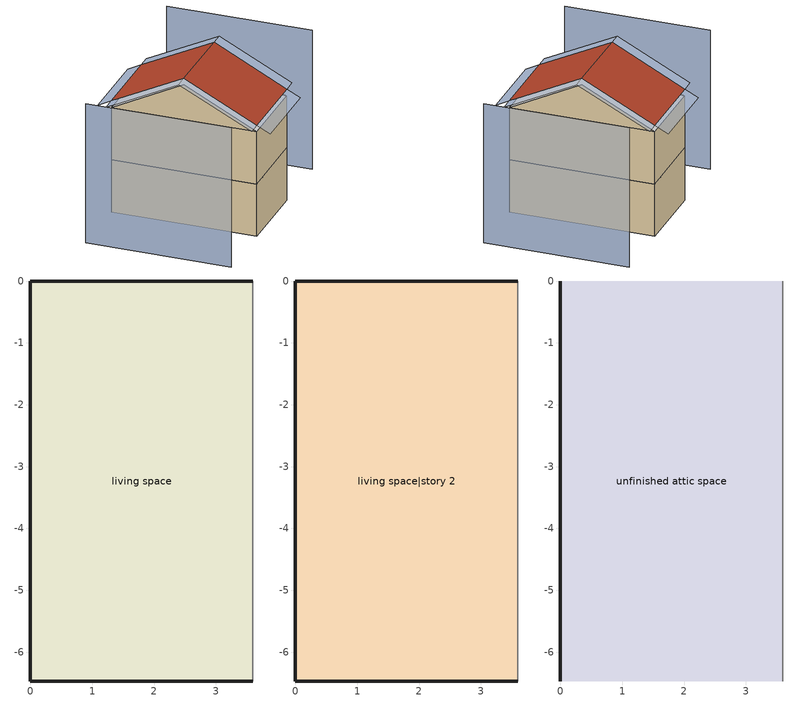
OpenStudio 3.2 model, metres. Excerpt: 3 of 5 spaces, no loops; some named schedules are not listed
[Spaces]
living space
 floor foundation: 0,-6.47 0,0 3.59,0 3.59,-6.47 z0
 wall outside: 3.59,0 0,0 0,-6.47 3.59,-6.47 z0:2.44
 wall adiabatic: 3.59,-6.47 3.59,0 z0:2.44
living space|story 2
 floor to living space: 0,-6.47 0,0 3.59,0 3.59,-6.47 z2.44
 wall outside: 3.59,0 0,0 0,-6.47 3.59,-6.47 z2.44:4.88
 wall adiabatic: 3.59,-6.47 3.59,0 z2.44:4.88
unfinished attic space
 floor to living space|story 2: 0,-6.47 0,0 3.59,0 3.59,-6.47 z4.88
 wall outside: 0,-3.23,6.49 0,0,4.88 0,-6.47,4.88
 wall adiabatic: 3.59,-3.23,6.49 3.59,-6.47,4.88 3.59,0,4.88
 roof outside: 0,-3.23,6.8 3.59,-3.23,6.8 3.59,0,5.18 0,0,5.18; 3.59,-3.23,6.8 0,-3.23,6.8 0,-6.47,5.18 3.59,-6.47,5.18
shading: -3.05,0 -3.05,-6.47 / 6.64,-6.47 6.64,0 z0:6.49; 4.2,-6.47,5.18 4.2,-3.23,6.8 3.59,-3.23,6.8 3.59,-6.47,5.18; -0.61,-3.23,6.8 -0.61,-6.47,5.18 0,-6.47,5.18 0,-3.23,6.8; 0,-7.08,4.88 3.59,-7.08,4.88 3.59,-6.47,5.18 0,-6.47,5.18; -0.61,0,5.18 -0.61,-3.23,6.8 0,-3.23,6.8 0,0,5.18; 4.2,-3.23,6.8 4.2,0,5.18 3.59,0,5.18 3.59,-3.23,6.8; 3.59,0.61,4.88 0,0.61,4.88 0,0,5.18 3.59,0,5.18
[Site]
Denver Intl Ap_CO_USA: Latitude {deg}=39.83; Longitude {deg}=-104.65; Time Zone {hr}=-7; Elevation {m}=1650; Terrain=Suburbs
[ClimateZones]
Climate Zone Institution Name 1=Building America; Climate Zone Document Year 1=0; Climate Zone Value 1=Cold
[Site:WaterMainsTemperature]
Calculation Method=Correlation; Annual Average Outdoor Air Temperature {C}=10.8753; Maximum Difference In Monthly Average Outdoor Air Temperatures {deltaC}=23.1524
[Site:GroundTemperature:Deep]
10.8753, 10.8753, 10.8753, 10.8753, 10.8753, 10.8753, 10.8753, 10.8753, 10.8753, 10.8753, 10.8753, 10.8753
[Building]
Building 1: North Axis {deg}=270; Standards Number of Stories=2; Standards Number of Above Ground Stories=2; Standards Building Type=singlefamilyattached; Standards Number of Living Units=10
[ThermalZone] Use Ideal Air Loads=No
living zone: Thermostat=living zone temperature setpoint
unfinished attic zone: 
res ds res fur gas asys ret air zone; res ds res ac asys ret air zone: Volume {m3}=0.25
[Sizing:Zone] Zone Cooling Design Supply Air Temperature Input Method=SupplyAirTemperature; Zone Cooling Design Supply Air Temperature {C}=14; Zone Cooling Design Supply Air Temperature Difference {deltaC}=11.11; Zone Heating Design Supply Air Temperature Input Method=SupplyAirTemperature; Zone Heating Design Supply Air Temperature {C}=40; Zone Heating Design Supply Air Temperature Difference {deltaC}=11.11; Zone Cooling Design Supply Air Humidity Ratio {kg-H2O/kg-air}=0.0085; Zone Heating Design Supply Air Humidity Ratio {kg-H2O/kg-air}=0.008; Cooling Design Air Flow Method=DesignDay; Heating Design Air Flow Method=DesignDay; Account for Dedicated Outdoor Air System=No; Dedicated Outdoor Air System Control Strategy=NeutralSupplyAir; Dedicated Outdoor Air Low Setpoint Temperature for Design {C}=autosize; Dedicated Outdoor Air High Setpoint Temperature for Design {C}=autosize
unfinished attic zone; res ds res fur gas asys ret air zone; res ds res ac asys ret air zone
[Space]
Name | Space Type | Thermal Zone | Building Unit
living space; living space|story 2 | Space Type 1 | living zone | unit 1
unfinished attic space | Space Type 2 | unfinished attic zone
res ds res fur gas asys ret air space |  | res ds res fur gas asys ret air zone
res ds res ac asys ret air space |  | res ds res ac asys ret air zone
[SpaceType]
Name | Standards Space Type
Space Type 1 | living
Space Type 2 | unfinished attic
[BuildingUnit]
unit 1: Building Unit Type=Residential
[External:File]
8760.csv: File=8760.csv
[People:Definition] Number of People Calculation Method=People; Number of People {people}=1.695; Fraction Radiant=0.319734; Sensible Heat Fraction=0.573; Carbon Dioxide Generation Rate {m3/s-W}=0; Enable ASHRAE 55 Comfort Warnings=No; Mean Radiant Temperature Calculation Type=ZoneAveraged
res occupants|living space|story 2; res occupants|living space
[People] Number of People Schedule=occupants; Activity Level Schedule=res occupants activity schedule; Multiplier=1
Name | People Definition | Space or SpaceType
res occupants|living space|story 2 | res occupants|living space|story 2 | living space|story 2
res occupants|living space | res occupants|living space | living space
[ThermostatSetpoint:DualSetpoint]
living zone temperature setpoint: Heating Setpoint Temperature Schedule=res heating setpoint; Cooling Setpoint Temperature Schedule=res cooling setpoint
[SpaceInfiltration:EffectiveLeakageArea]
res infil|unfinished attic space: Space or SpaceType=unfinished attic space; Schedule=Always On Discrete; Effective Air Leakage Area {cm2}=773.418; Stack Coefficient=0.000133517; Wind Coefficient=2.16931e-05
[EnergyManagementSystem:Sensor]
Name | Output Variable or Output Meter | Output Variable or Output Meter Index Key
res_nv_pb_s | Site Outdoor Air Barometric Pressure
res_af_vw_s | Site Wind Speed
res_nv_wt_s | Site Outdoor Air Humidity Ratio
res_nv_1_nva_s | Schedule Value | res nv_1 avail schedule
res_nv_1_sp_s | Schedule Value | res nv_1 temp schedule
res_ds_res_fur_gas_asys_ah_mfr_s | System Node Mass Flow Rate | Node 23
res_ds_res_fur_gas_asys_ah_vfr_s | System Node Current Density Volume Flow Rate | Node 23
res_ds_res_fur_gas_asys_ah_tt_s | System Node Temperature | Node 23
res_ds_res_fur_gas_asys_ra_t_s | System Node Temperature | Node 26
res_ds_res_fur_gas_asys_ah_wt_s | System Node Humidity Ratio | Node 23
res_ds_res_fur_gas_asys_ra_w_s | System Node Humidity Ratio | Node 26
res_ds_res_fur_gas_asys_ah_t_s; res_ds_res_ac_asys_ah_t_s | Zone Air Temperature | unfinished attic zone
res_ds_res_fur_gas_asys_ah_w_s; res_ds_res_ac_asys_ah_w_s | Zone Mean Air Humidity Ratio | unfinished attic zone
res_ds_res_ac_asys_ah_mfr_s | System Node Mass Flow Rate | Node 16
res_ds_res_ac_asys_ah_vfr_s | System Node Current Density Volume Flow Rate | Node 16
res_ds_res_ac_asys_ah_tt_s | System Node Temperature | Node 16
res_ds_res_ac_asys_ra_t_s | System Node Temperature | Node 19
res_ds_res_ac_asys_ah_wt_s | System Node Humidity Ratio | Node 16
res_ds_res_ac_asys_ra_w_s | System Node Humidity Ratio | Node 19
res_infil_1_range_sch_s | Schedule Value | res mv_1 range exhaust schedule
res_infil_1_bath_sch_s | Schedule Value | res mv_1 bath exhaust schedule
res_infil_1_wh_sch_s | Schedule Value | Always On Discrete
[SpaceInfiltration:DesignFlowRate] Space or SpaceType=living space|story 2; Schedule=Always On Discrete; Design Flow Rate Calculation Method=Flow/Space; Design Flow Rate {m3/s}=0
res nv_1 flow; res infil_1 flow
[EnergyManagementSystem:Actuator]
Name | Actuated Component | Actuated Component Type | Actuated Component Control Type
res_nv_1_flow_act | res nv_1 flow | Zone Infiltration | Air Exchange Flow Rate
res_ds_res_fur_gas_asys_SupSLkToLvEq_act | res ds res fur gas asys SupSLkToLvEq | OtherEquipment | Power Level
res_ds_res_fur_gas_asys_SupLatLkToLvEq_act | res ds res fur gas asys SupLatLkToLvEq | OtherEquipment | Power Level
res_ds_res_fur_gas_asys_SupDCnToLvEq_act | res ds res fur gas asys SupDCnToLvEq | OtherEquipment | Power Level
res_ds_res_fur_gas_asys_SupDCnToAhEq_act | res ds res fur gas asys SupDCnToAhEq | OtherEquipment | Power Level
res_ds_res_fur_gas_asys_RetDCnToPlEq_act | res ds res fur gas asys RetDCnToPlEq | OtherEquipment | Power Level
res_ds_res_fur_gas_asys_RetDCnToAhEquip_act | res ds res fur gas asys RetDCnToAhEquip | OtherEquipment | Power Level
res_ds_res_fur_gas_asys_SupSLkToAhEq_act | res ds res fur gas asys SupSLkToAhEq | OtherEquipment | Power Level
res_ds_res_fur_gas_asys_SupLatLkToAhEq_act | res ds res fur gas asys SupLatLkToAhEq | OtherEquipment | Power Level
res_ds_res_fur_gas_asys_RetSLkEq_act | res ds res fur gas asys RetSLkEq | OtherEquipment | Power Level
res_ds_res_fur_gas_asys_RetLatLkEq_act | res ds res fur gas asys RetLatLkEq | OtherEquipment | Power Level
res_ds_res_fur_gas_asys_AhToLivMix_act | res ds res fur gas asys AhToLivMix | ZoneMixing | Air Exchange Flow Rate
res_ds_res_fur_gas_asys_LivToAhMix_act | res ds res fur gas asys LivToAhMix | ZoneMixing | Air Exchange Flow Rate
res_ds_res_ac_asys_SupSLkToLvEq_act | res ds res ac asys SupSLkToLvEq | OtherEquipment | Power Level
res_ds_res_ac_asys_SupLatLkToLvEq_act | res ds res ac asys SupLatLkToLvEq | OtherEquipment | Power Level
res_ds_res_ac_asys_SupDCnToLvEq_act | res ds res ac asys SupDCnToLvEq | OtherEquipment | Power Level
res_ds_res_ac_asys_SupDCnToAhEq_act | res ds res ac asys SupDCnToAhEq | OtherEquipment | Power Level
res_ds_res_ac_asys_RetDCnToPlEq_act | res ds res ac asys RetDCnToPlEq | OtherEquipment | Power Level
res_ds_res_ac_asys_RetDCnToAhEquip_act | res ds res ac asys RetDCnToAhEquip | OtherEquipment | Power Level
res_ds_res_ac_asys_SupSLkToAhEq_act | res ds res ac asys SupSLkToAhEq | OtherEquipment | Power Level
res_ds_res_ac_asys_SupLatLkToAhEq_act | res ds res ac asys SupLatLkToAhEq | OtherEquipment | Power Level
res_ds_res_ac_asys_RetSLkEq_act | res ds res ac asys RetSLkEq | OtherEquipment | Power Level
res_ds_res_ac_asys_RetLatLkEq_act | res ds res ac asys RetLatLkEq | OtherEquipment | Power Level
res_ds_res_ac_asys_AhToLivMix_act | res ds res ac asys AhToLivMix | ZoneMixing | Air Exchange Flow Rate
res_ds_res_ac_asys_LivToAhMix_act | res ds res ac asys LivToAhMix | ZoneMixing | Air Exchange Flow Rate
res_infil_1_house_fan_act | res infil_1 house fan | ElectricEquipment | Electricity Rate
res_infil_1_range_fan_act | res infil_1 range fan | ElectricEquipment | Electricity Rate
res_infil_1_bath_fan_act | res infil_1 bath fan | ElectricEquipment | Electricity Rate
res_infil_1_flow_act | res infil_1 flow | Zone Infiltration | Air Exchange Flow Rate
[EnergyManagementSystem:Program]
res_nv_1_program: Set Tdiff = res_af_1_tin_s-res_af_1_tt_s; Set dT = (@Abs Tdiff); Set pt = (@RhFnTdbWPb res_af_1_tt_s res_nv_wt_s res_nv_pb_s); Set NVA = 0.0; Set Cs = 0.00017926040778923255; Set Cw = 8.70903777141566e-05; Set MNV = 0.6292632575999998; Set MHR = 0.0115; Set MRH = 0.7; Set temp1 = (res_nv_1_nva_s*NVA); Set SGNV = temp1*((((Cs*dT)+(Cw*(res_af_vw_s^2)))^0.5)/1000); If (res_nv_wt_s<MHR) && (pt<MRH) && (res_af_1_tin_s>res_nv_1_sp_s); Set temp2 = (res_af_1_tin_s-res_nv_1_sp_s); Set NVadj1 = temp2/(res_af_1_tin_s-res_af_1_tt_s); Set NVadj2 = (@Min NVadj1 1); Set NVadj3 = (@Max NVadj2 0); Set NVadj = SGNV*NVadj3; Set res_nv_1_flow_act = (@Min NVadj MNV); Else; Set res_nv_1_flow_act = 0; EndIf
res_ds_res_fur_gas_asys_program: Set res_ds_res_fur_gas_asys_AhMfr = res_ds_res_fur_gas_asys_ah_mfr_s; Set res_ds_res_fur_gas_asys_FanRtf = res_ds_res_fur_gas_asys_fan_rtf_s; Set res_ds_res_fur_gas_asys_AhVfr = res_ds_res_fur_gas_asys_ah_vfr_s; Set res_ds_res_fur_gas_asys_AhTt = res_ds_res_fur_gas_asys_ah_tt_s; Set res_ds_res_fur_gas_asys_AhWt = res_ds_res_fur_gas_asys_ah_wt_s; Set res_ds_res_fur_gas_asys_RaT = res_ds_res_fur_gas_asys_ra_t_s; Set res_ds_res_fur_gas_asys_RaW = res_ds_res_fur_gas_asys_ra_w_s; Set res_ds_res_fur_gas_asys_AhT = res_ds_res_fur_gas_asys_ah_t_s; Set res_ds_res_fur_gas_asys_AhW = res_ds_res_fur_gas_asys_ah_w_s; Run res_ds_res_fur_gas_asys_lk_subrout; Set res_ds_res_fur_gas_asys_SupSLkToLvEq_act = res_ds_res_fur_gas_asys_SupSLkToLv; Set res_ds_res_fur_gas_asys_SupLatLkToLvEq_act = res_ds_res_fur_gas_asys_SupLatLkToLv; Set res_ds_res_fur_gas_asys_SupDCnToLvEq_act = res_ds_res_fur_gas_asys_SupDCnToLv; Set res_ds_res_fur_gas_asys_SupDCnToAhEq_act = res_ds_res_fur_gas_asys_SupDCnToAh; Set res_ds_res_fur_gas_asys_SupSLkToAhEq_act = res_ds_res_fur_gas_asys_SupSLkToAh; Set res_ds_res_fur_gas_asys_SupLatLkToAhEq_act = res_ds_res_fur_gas_asys_SupLatLkToAh; Set res_ds_res_fur_gas_asys_RetSLkEq_act = res_ds_res_fur_gas_asys_RetSLk; Set res_ds_res_fur_gas_asys_RetLatLkEq_act = res_ds_res_fur_gas_asys_RetLatLk; Set res_ds_res_fur_gas_asys_RetDCnToPlEq_act = res_ds_res_fur_gas_asys_RetDCnToPl; Set res_ds_res_fur_gas_asys_RetDCnToAhEquip_act = res_ds_res_fur_gas_asys_RetDCnToAh; Set res_ds_res_fur_gas_asys_AhToLivMix_act = res_ds_res_fur_gas_asys_AhToLiv; Set res_ds_res_fur_gas_asys_LivToAhMix_act = res_ds_res_fur_gas_asys_LivToAh
res_ds_res_ac_asys_program: Set res_ds_res_ac_asys_AhMfr = res_ds_res_ac_asys_ah_mfr_s; Set res_ds_res_ac_asys_FanRtf = res_ds_res_ac_asys_fan_rtf_s; Set res_ds_res_ac_asys_AhVfr = res_ds_res_ac_asys_ah_vfr_s; Set res_ds_res_ac_asys_AhTt = res_ds_res_ac_asys_ah_tt_s; Set res_ds_res_ac_asys_AhWt = res_ds_res_ac_asys_ah_wt_s; Set res_ds_res_ac_asys_RaT = res_ds_res_ac_asys_ra_t_s; Set res_ds_res_ac_asys_RaW = res_ds_res_ac_asys_ra_w_s; Set res_ds_res_ac_asys_AhT = res_ds_res_ac_asys_ah_t_s; Set res_ds_res_ac_asys_AhW = res_ds_res_ac_asys_ah_w_s; Run res_ds_res_ac_asys_lk_subrout; Set res_ds_res_ac_asys_SupSLkToLvEq_act = res_ds_res_ac_asys_SupSLkToLv; Set res_ds_res_ac_asys_SupLatLkToLvEq_act = res_ds_res_ac_asys_SupLatLkToLv; Set res_ds_res_ac_asys_SupDCnToLvEq_act = res_ds_res_ac_asys_SupDCnToLv; Set res_ds_res_ac_asys_SupDCnToAhEq_act = res_ds_res_ac_asys_SupDCnToAh; Set res_ds_res_ac_asys_SupSLkToAhEq_act = res_ds_res_ac_asys_SupSLkToAh; Set res_ds_res_ac_asys_SupLatLkToAhEq_act = res_ds_res_ac_asys_SupLatLkToAh; Set res_ds_res_ac_asys_RetSLkEq_act = res_ds_res_ac_asys_RetSLk; Set res_ds_res_ac_asys_RetLatLkEq_act = res_ds_res_ac_asys_RetLatLk; Set res_ds_res_ac_asys_RetDCnToPlEq_act = res_ds_res_ac_asys_RetDCnToPl; Set res_ds_res_ac_asys_RetDCnToAhEquip_act = res_ds_res_ac_asys_RetDCnToAh; Set res_ds_res_ac_asys_AhToLivMix_act = res_ds_res_ac_asys_AhToLiv; Set res_ds_res_ac_asys_LivToAhMix_act = res_ds_res_ac_asys_LivToAh
res_infil_1_program: Set p_m = 0.14; Set p_s = 0.22; Set s_m = 270; Set s_s = 370; Set z_m = 9.99744; Set z_s = 4.8768; Set f_t = (((s_m/z_m)^p_m)*((z_s/s_s)^p_s)); Set Tdiff = res_af_1_tin_s-res_af_1_tt_s; Set dT = @Abs Tdiff; Set c = 0.0401; Set Cs = 0.0871; Set Cw = 0.1284; Set n = 0.67; Set sft = (f_t*0.7000000000000001); Set temp1 = ((c*Cw)*((sft*res_af_vw_s)^(2*n)))^2; Set Qn = (((c*Cs*(dT^n))^2)+temp1)^0.5; Set Tdiff = res_af_1_tin_s-res_af_1_tt_s; Set dT = @Abs Tdiff; Set QWHV = res_infil_1_wh_sch_s*0.0; Set Qrange = res_infil_1_range_sch_s*0.0472; Set Qdryer = 0.0; Set Qbath = res_infil_1_bath_sch_s*0.0236; Set QhpwhOut = 0; Set QhpwhIn = 0; Set QductsOut = 0; Set QductsIn = 0; Set QductsOut = QductsOut+res_ds_res_fur_gas_asys_lk_ret_fan_equiv; Set QductsIn = QductsIn+res_ds_res_fur_gas_asys_lk_sup_fan_equiv; Set QductsOut = QductsOut+res_ds_res_ac_asys_lk_ret_fan_equiv; Set QductsIn = QductsIn+res_ds_res_ac_asys_lk_sup_fan_equiv; Set Qout = Qrange+Qbath+Qdryer+QhpwhOut+QductsOut; Set Qin = QWHV+QhpwhIn+QductsIn; Set Qu = @Abs (Qout- Qin); Set Qb = (@Min Qout Qin); Set faneff_wh = 1; Set res_infil_1_house_fan_act = (QWHV*300)/faneff_wh*0; Set faneff_sp = 0.4719474432000001; Set res_infil_1_range_fan_act = (Qrange*300)/faneff_sp; Set res_infil_1_bath_fan_act = (Qbath*300)/faneff_sp; Set Q_acctd_for_elsewhere = QhpwhOut+QhpwhIn+QductsOut+QductsIn; Set res_infil_1_flow_act = (((Qu^2)+(Qn^2))^0.5)-Q_acctd_for_elsewhere; Set res_infil_1_flow_act = (@Max res_infil_1_flow_act 0)
[AirLoopHVAC:ReturnPlenum]
Name | ThermalZone
res fur gas asys return plenum | res ds res fur gas asys ret air zone
res ac asys return plenum | res ds res ac asys ret air zone
[OtherEquipment:Definition] Design Level Calculation Method=EquipmentLevel; Design Level {W}=0
res ds res fur gas asys SupSLkToLvEq; res ds res fur gas asys SupLatLkToLvEq; res ds res fur gas asys SupDCnToLvEq; res ds res fur gas asys SupDCnToAhEq; res ds res fur gas asys RetDCnToPlEq; res ds res fur gas asys RetDCnToAhEquip; res ds res fur gas asys SupSLkToAhEq; res ds res fur gas asys SupLatLkToAhEq; res ds res fur gas asys RetSLkEq; res ds res fur gas asys RetLatLkEq; res ds res ac asys SupSLkToLvEq; res ds res ac asys SupLatLkToLvEq; res ds res ac asys SupDCnToLvEq; res ds res ac asys SupDCnToAhEq; res ds res ac asys RetDCnToPlEq; res ds res ac asys RetDCnToAhEquip; res ds res ac asys SupSLkToAhEq; res ds res ac asys SupLatLkToAhEq; res ds res ac asys RetSLkEq; res ds res ac asys RetLatLkEq
[OtherEquipment] Schedule=Always On Discrete; Fuel Type=None
Name | Other Equipment Definition | Space or SpaceType
res ds res fur gas asys SupSLkToLvEq | res ds res fur gas asys SupSLkToLvEq | living space|story 2
res ds res fur gas asys SupLatLkToLvEq | res ds res fur gas asys SupLatLkToLvEq | living space|story 2
res ds res fur gas asys SupDCnToLvEq | res ds res fur gas asys SupDCnToLvEq | living space|story 2
res ds res fur gas asys SupDCnToAhEq | res ds res fur gas asys SupDCnToAhEq | unfinished attic space
res ds res fur gas asys RetDCnToPlEq | res ds res fur gas asys RetDCnToPlEq | res ds res fur gas asys ret air space
res ds res fur gas asys RetDCnToAhEquip | res ds res fur gas asys RetDCnToAhEquip | unfinished attic space
res ds res fur gas asys SupSLkToAhEq | res ds res fur gas asys SupSLkToAhEq | unfinished attic space
res ds res fur gas asys SupLatLkToAhEq | res ds res fur gas asys SupLatLkToAhEq | unfinished attic space
res ds res fur gas asys RetSLkEq | res ds res fur gas asys RetSLkEq | res ds res fur gas asys ret air space
res ds res fur gas asys RetLatLkEq | res ds res fur gas asys RetLatLkEq | res ds res fur gas asys ret air space
res ds res ac asys SupSLkToLvEq | res ds res ac asys SupSLkToLvEq | living space|story 2
res ds res ac asys SupLatLkToLvEq | res ds res ac asys SupLatLkToLvEq | living space|story 2
res ds res ac asys SupDCnToLvEq | res ds res ac asys SupDCnToLvEq | living space|story 2
res ds res ac asys SupDCnToAhEq | res ds res ac asys SupDCnToAhEq | unfinished attic space
res ds res ac asys RetDCnToPlEq | res ds res ac asys RetDCnToPlEq | res ds res ac asys ret air space
res ds res ac asys RetDCnToAhEquip | res ds res ac asys RetDCnToAhEquip | unfinished attic space
res ds res ac asys SupSLkToAhEq | res ds res ac asys SupSLkToAhEq | unfinished attic space
res ds res ac asys SupLatLkToAhEq | res ds res ac asys SupLatLkToAhEq | unfinished attic space
res ds res ac asys RetSLkEq | res ds res ac asys RetSLkEq | res ds res ac asys ret air space
res ds res ac asys RetLatLkEq | res ds res ac asys RetLatLkEq | res ds res ac asys ret air space
[ZoneMixing] Schedule=Always On Continuous; Design Flow Rate Calculation Method=Flow/Zone; Design Flow Rate {m3/s}=0
Name | Zone | Source Zone
res ds res fur gas asys AhToLivMix; res ds res ac asys AhToLivMix | living zone | unfinished attic zone
res ds res fur gas asys LivToAhMix; res ds res ac asys LivToAhMix | unfinished attic zone | living zone
[ElectricEquipment:Definition] Design Level Calculation Method=EquipmentLevel; Design Level {W}=0; Fraction Latent=0; Fraction Radiant=0; Fraction Lost=1
res infil_1 house fan; res infil_1 range fan; res infil_1 bath fan
[ElectricEquipment] Space or SpaceType=living space|story 2; Schedule=Always On Discrete
Name | Electric Equipment Definition
res infil_1 house fan | res infil_1 house fan
res infil_1 range fan | res infil_1 range fan
res infil_1 bath fan | res infil_1 bath fan
